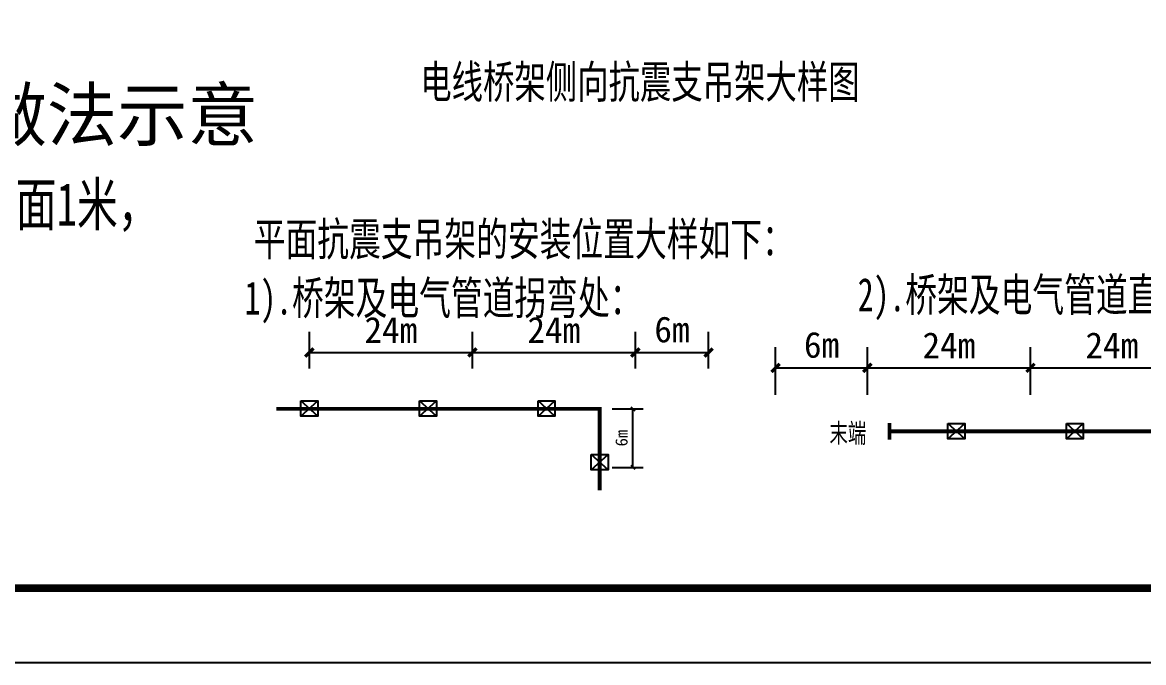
# Model space of a CAD drawing. Header units: millimetres. Extents: x -633009578 to 5705885, y -633235091 to 2571734.
# Drawn here: x 2445898 to 2460987, y 1986571 to 1995179 of the extents above; entities that cross this region are included whole.
import ezdxf
from ezdxf.enums import TextEntityAlignment as Align

# ---------------------------------------------------------------- set-up
doc = ezdxf.new("R2010")
doc.units = ezdxf.units.MM
doc.header["$LTSCALE"] = 1000
doc.header["$MEASUREMENT"] = 0
doc.layers.get('0').update_dxf_attribs({"color": 9})
for name, color, linetype in [('E-WIRE-系统', 3, 'Continuous'), ('E-电气说明文字', 3, 'Continuous'), ('JM-说明$0$DIM_SYMB', 3, 'Continuous'), ('电-标注文字', 6, 'Continuous'), ('设备-箱柜', 3, 'Continuous'), ('院图签、封面151013$0$PUB_TITLE', 153, 'Continuous'), ('院图签、封面151013$0$图签文字', 4, 'Continuous')]:
    doc.layers.add(name, color=color, linetype=linetype)
doc.styles.add('ECADI', font='simhei.ttf', dxfattribs={"width": 0.707, "bigfont": 'hztxt.shx'})
doc.styles.add('JM-说明$0$Standard', font='simhei.ttf', dxfattribs={"bigfont": 'gbcbig.shx'})
doc.styles.get("Standard").update_dxf_attribs({"font": 'simhei.ttf', "bigfont": 'hztxt.shx'})
doc.styles.add('TSSD_Dimension', font='simhei.ttf', dxfattribs={"width": 0.707, "bigfont": 'hztxt.shx'})
doc.styles.add('院图签、封面151013$0$-宋体', font='simhei.ttf', dxfattribs={"width": 0.8})
doc.dimstyles.new('_TCH_ARCH&&100', dxfattribs={"dimtxt": 315, "dimasz": 100, "dimexe": 250, "dimexo": 300, "dimgap": 117.5, "dimtad": 1, "dimdec": 0, "dimzin": 0, "dimdsep": 46, "dimtxsty": 'Standard', "dimblk": 'ARCHTICK', "dimcen": 0.09, "dimclrt": 7, "dimazin": 0, "dimtfac": 1, "dimtdec": 0, "dimtix": 1, "dimtmove": 2, "dimatfit": 3, "dimldrblk": 'ARCHTICK', "dimfxl": 1, "dimtolj": 1, "dimtzin": 0, "dimarcsym": 0})
doc.dimstyles.new('_TCH_ARCH&&50', dxfattribs={"dimtxt": 148.75, "dimasz": 50, "dimexe": 125, "dimexo": 150, "dimgap": 63.125, "dimtad": 1, "dimdec": 0, "dimzin": 0, "dimdsep": 46, "dimtxsty": 'Standard', "dimblk": 'ARCHTICK', "dimcen": 0.09, "dimclrt": 7, "dimazin": 2, "dimtfac": 1, "dimtdec": 0, "dimtix": 1, "dimtmove": 2, "dimatfit": 3, "dimfxl": 1, "dimtolj": 1, "dimtzin": 0, "dimarcsym": 0})

# ---------------------------------------------------------------- blocks, each defined once
blk = doc.blocks.new('_ArchTick')
at = {"color": 0, "linetype": 'ByBlock', "const_width": 0.4}
blk.add_lwpolyline([(-0.5, -0.5), (0.5, 0.5)], dxfattribs=at)
blk = doc.blocks.new('*D273')
at = {"layer": 'Defpoints', "color": 0, "transparency": 16777216}
for p in [(-11909, -5184), (-13893, -5679), (-11909, -5679)]:
    blk.add_point(p, dxfattribs=at)
at = {"layer": 'E-电气说明文字', "color": 0, "lineweight": -2, "transparency": 16777216}
for p, q in [((-13893, -5379), (-13893, -4934)), ((-11909, -5379), (-11909, -4934)), ((-13893, -5184), (-11909, -5184))]:
    blk.add_line(p, q, dxfattribs=at)
at = {"layer": 'E-电气说明文字', "color": 0, "linetype": 'ByBlock', "lineweight": -2, "transparency": 16777216, "xscale": 100, "yscale": 100, "zscale": 100, "rotation": 180}
blk.add_blockref('_ArchTick', (-13893, -5184), dxfattribs=at)
at = {"layer": 'E-电气说明文字', "color": 0, "linetype": 'ByBlock', "lineweight": -2, "transparency": 16777216, "xscale": 100, "yscale": 100, "zscale": 100}
blk.add_blockref('_ArchTick', (-11909, -5184), dxfattribs=at)
at = {"layer": 'E-电气说明文字', "color": 7, "transparency": 16777216, "insert": (-12901, -4909), "char_height": 315, "attachment_point": 5}
blk.add_mtext('\\A1;24m', dxfattribs=at)
blk = doc.blocks.new('*D274')
at = {"layer": 'Defpoints', "color": 0, "transparency": 16777216}
for p in [(-9926, -5184), (-11909, -5679), (-9926, -5679)]:
    blk.add_point(p, dxfattribs=at)
at = {"layer": 'E-电气说明文字', "color": 0, "lineweight": -2, "transparency": 16777216}
for p, q in [((-11909, -5379), (-11909, -4934)), ((-9926, -5379), (-9926, -4934)), ((-11909, -5184), (-9926, -5184))]:
    blk.add_line(p, q, dxfattribs=at)
at = {"layer": 'E-电气说明文字', "color": 0, "linetype": 'ByBlock', "lineweight": -2, "transparency": 16777216, "xscale": 100, "yscale": 100, "zscale": 100, "rotation": 180}
blk.add_blockref('_ArchTick', (-11909, -5184), dxfattribs=at)
at = {"layer": 'E-电气说明文字', "color": 0, "linetype": 'ByBlock', "lineweight": -2, "transparency": 16777216, "xscale": 100, "yscale": 100, "zscale": 100}
blk.add_blockref('_ArchTick', (-9926, -5184), dxfattribs=at)
at = {"layer": 'E-电气说明文字', "color": 7, "transparency": 16777216, "insert": (-10918, -4909), "char_height": 315, "attachment_point": 5}
blk.add_mtext('\\A1;24m', dxfattribs=at)
blk = doc.blocks.new('*D275')
at = {"layer": 'Defpoints', "color": 0, "transparency": 16777216}
for p in [(-9035, -5184), (-9926, -5679), (-9035, -5679)]:
    blk.add_point(p, dxfattribs=at)
at = {"layer": 'E-电气说明文字', "color": 0, "lineweight": -2, "transparency": 16777216}
for p, q in [((-9926, -5379), (-9926, -4934)), ((-9035, -5379), (-9035, -4934)), ((-9926, -5184), (-9035, -5184))]:
    blk.add_line(p, q, dxfattribs=at)
at = {"layer": 'E-电气说明文字', "color": 0, "linetype": 'ByBlock', "lineweight": -2, "transparency": 16777216, "xscale": 100, "yscale": 100, "zscale": 100, "rotation": 180}
blk.add_blockref('_ArchTick', (-9926, -5184), dxfattribs=at)
at = {"layer": 'E-电气说明文字', "color": 0, "linetype": 'ByBlock', "lineweight": -2, "transparency": 16777216, "xscale": 100, "yscale": 100, "zscale": 100}
blk.add_blockref('_ArchTick', (-9035, -5184), dxfattribs=at)
at = {"layer": 'E-电气说明文字', "color": 7, "transparency": 16777216, "insert": (-9480, -4906), "char_height": 315, "attachment_point": 5}
blk.add_mtext('\\A1;6m', dxfattribs=at)
blk = doc.blocks.new('*D276')
at = {"layer": 'Defpoints', "color": 0, "transparency": 16777216}
for p in [(-10360, -5870), (-9955, -5870), (-10360, -6581)]:
    blk.add_point(p, dxfattribs=at)
at = {"layer": 'E-电气说明文字', "color": 0, "lineweight": -2, "transparency": 16777216}
for p, q in [((-10210, -5870), (-9830, -5870)), ((-9955, -6581), (-9955, -5870)), ((-10210, -6581), (-9830, -6581))]:
    blk.add_line(p, q, dxfattribs=at)
at = {"layer": 'E-电气说明文字', "color": 0, "linetype": 'ByBlock', "lineweight": -2, "transparency": 16777216, "xscale": 50, "yscale": 50, "zscale": 50}
for p, rotation in [((-9955, -5870), 90), ((-9955, -6581), 270)]:
    blk.add_blockref('_ArchTick', p, dxfattribs=dict(at, rotation=rotation))
at = {"layer": 'E-电气说明文字', "color": 7, "transparency": 16777216, "insert": (-10094, -6225), "char_height": 148.8, "attachment_point": 5, "rotation": 90}
blk.add_mtext('\\A1;6m', dxfattribs=at)
blk = doc.blocks.new('*D277')
at = {"layer": 'Defpoints', "color": 0, "transparency": 16777216}
for p in [(-3135, -5371), (-5118, -5999), (-3135, -5999)]:
    blk.add_point(p, dxfattribs=at)
at = {"layer": 'E-电气说明文字', "color": 0, "lineweight": -2, "transparency": 16777216}
for p, q in [((-5118, -5699), (-5118, -5121)), ((-3135, -5699), (-3135, -5121)), ((-5118, -5371), (-3135, -5371))]:
    blk.add_line(p, q, dxfattribs=at)
at = {"layer": 'E-电气说明文字', "color": 0, "linetype": 'ByBlock', "lineweight": -2, "transparency": 16777216, "xscale": 100, "yscale": 100, "zscale": 100, "rotation": 180}
blk.add_blockref('_ArchTick', (-5118, -5371), dxfattribs=at)
at = {"layer": 'E-电气说明文字', "color": 0, "linetype": 'ByBlock', "lineweight": -2, "transparency": 16777216, "xscale": 100, "yscale": 100, "zscale": 100}
blk.add_blockref('_ArchTick', (-3135, -5371), dxfattribs=at)
at = {"layer": 'E-电气说明文字', "color": 7, "transparency": 16777216, "insert": (-4127, -5096), "char_height": 315, "attachment_point": 5}
blk.add_mtext('\\A1;24m', dxfattribs=at)
blk = doc.blocks.new('*D278')
at = {"layer": 'Defpoints', "color": 0, "transparency": 16777216}
for p in [(-5118, -5371), (-7102, -5999), (-5118, -5999)]:
    blk.add_point(p, dxfattribs=at)
at = {"layer": 'E-电气说明文字', "color": 0, "lineweight": -2, "transparency": 16777216}
for p, q in [((-7102, -5699), (-7102, -5121)), ((-5118, -5699), (-5118, -5121)), ((-7102, -5371), (-5118, -5371))]:
    blk.add_line(p, q, dxfattribs=at)
at = {"layer": 'E-电气说明文字', "color": 0, "linetype": 'ByBlock', "lineweight": -2, "transparency": 16777216, "xscale": 100, "yscale": 100, "zscale": 100, "rotation": 180}
blk.add_blockref('_ArchTick', (-7102, -5371), dxfattribs=at)
at = {"layer": 'E-电气说明文字', "color": 0, "linetype": 'ByBlock', "lineweight": -2, "transparency": 16777216, "xscale": 100, "yscale": 100, "zscale": 100}
blk.add_blockref('_ArchTick', (-5118, -5371), dxfattribs=at)
at = {"layer": 'E-电气说明文字', "color": 7, "transparency": 16777216, "insert": (-6110, -5096), "char_height": 315, "attachment_point": 5}
blk.add_mtext('\\A1;24m', dxfattribs=at)
blk = doc.blocks.new('*D279')
at = {"layer": 'Defpoints', "color": 0, "transparency": 16777216}
for p in [(-7102, -5371), (-8219, -5999), (-7102, -5999)]:
    blk.add_point(p, dxfattribs=at)
at = {"layer": 'E-电气说明文字', "color": 0, "lineweight": -2, "transparency": 16777216}
for p, q in [((-8219, -5699), (-8219, -5121)), ((-7102, -5699), (-7102, -5121)), ((-8219, -5371), (-7102, -5371))]:
    blk.add_line(p, q, dxfattribs=at)
at = {"layer": 'E-电气说明文字', "color": 0, "linetype": 'ByBlock', "lineweight": -2, "transparency": 16777216, "xscale": 100, "yscale": 100, "zscale": 100, "rotation": 180}
blk.add_blockref('_ArchTick', (-8219, -5371), dxfattribs=at)
at = {"layer": 'E-电气说明文字', "color": 0, "linetype": 'ByBlock', "lineweight": -2, "transparency": 16777216, "xscale": 100, "yscale": 100, "zscale": 100}
blk.add_blockref('_ArchTick', (-7102, -5371), dxfattribs=at)
at = {"layer": 'E-电气说明文字', "color": 7, "transparency": 16777216, "insert": (-7660, -5093), "char_height": 315, "attachment_point": 5}
blk.add_mtext('\\A1;6m', dxfattribs=at)
blk = doc.blocks.new('JM-说明$0$预埋管')
at = {"layer": 'JM-说明$0$DIM_SYMB', "color": 7, "style": 'JM-说明$0$Standard'}
blk.add_text('电气保护管进户混凝土墙内止水做法示意', height=120.567, dxfattribs=at).set_placement((-1010.8, -287.6))
at = {"layer": '电-标注文字', "style": 'ECADI', "width": 0.7}
blk.add_text('预埋管数量参照本图尺寸作相应调整，管两端室外伸出墙面1米，', height=100, dxfattribs=at).set_placement((-1003.6, -436.6), align=Align.MIDDLE_LEFT)
blk = doc.blocks.new('建筑图框_A0')
at = {"layer": '院图签、封面151013$0$PUB_TITLE'}
blk.add_lwpolyline([(0, 0), (118900, 0), (118900, 84100), (0, 84100)], close=True, dxfattribs=at)
at = {"layer": '院图签、封面151013$0$PUB_TITLE', "const_width": 100}
blk.add_lwpolyline([(2500, 1000), (117900, 1000), (117900, 83100), (2500, 83100)], close=True, dxfattribs=at)
at = {"layer": '院图签、封面151013$0$图签文字', "color": 6, "style": '院图签、封面151013$0$-宋体'}
for tag, height, width, p in [('工程主持人', 400, 0.8, (114688, 36700)), ('审定', 400, 0.8, (114688, 35900)), ('审核', 400, 0.8, (114688, 35100)), ('专业负责人', 400, 0.8, (114688, 34300)), ('校对', 400, 0.8, (114688, 33500)), ('设计', 400, 0.8, (114688, 32700)), ('方案设计人', 400, 0.8, (114688, 31900)), ('工程编号', 300, 0.7, (115738, 8700)), ('版次', 300, 0.7, (113538, 3006)), ('日期', 300, 0.7, (116838, 3000)), ('图号', 200, 0.7, (117338, 2400)), ('比例', 300, 0.7, (113538, 2200)), ('图号_X施', 300, 0.7, (116338, 2200)), ('图号_总数', 200, 0.7, (117338, 2000))]:
    blk.add_attdef(tag, text='', height=height, dxfattribs=dict(at, width=width)).set_placement(p, align=Align.MIDDLE_CENTER)
at = {"layer": '院图签、封面151013$0$图签文字', "color": 6, "style": '院图签、封面151013$0$-宋体', "width": 0.7}
for tag, p in [('建设单位_001', (115736, 7446)), ('工程名称_001', (115734, 6045)), ('图名_001', (114543, 4060))]:
    blk.add_attdef(tag, p, '', height=300, dxfattribs=at)
blk = doc.blocks.new('G$CF4FACE3C')
at = {"layer": 'E-WIRE-系统'}
for p, q in [((-13995.5, -5959.7), (-13789.9, -5773.4)), ((-13789.9, -5959.7), (-13995.5, -5773.4)), ((-12553.1, -5959.7), (-12347.5, -5773.4)), ((-12347.5, -5959.7), (-12553.1, -5773.4)), ((-11110.7, -5959.7), (-10905.1, -5773.4)), ((-10905.1, -5959.7), (-11110.7, -5773.4)), ((-6122.5, -6235), (-5916.9, -6048.7)), ((-5916.9, -6235), (-6122.5, -6048.7)), ((-4680.1, -6235), (-4474.6, -6048.7)), ((-4474.6, -6235), (-4680.1, -6048.7)), ((-10462.5, -6609.1), (-10257, -6422.8)), ((-10257, -6609.1), (-10462.5, -6422.8))]:
    blk.add_line(p, q, dxfattribs=at)
at = {"layer": 'E-WIRE-系统', "const_width": 46}
for points in [[(-14294.7, -5870.1), (-10359.7, -5870.1), (-10359.7, -6860.3)], [(-6832.4, -6039.7), (-6832.4, -6244.1)], [(-6832.4, -6141.9), (-2541.7, -6141.9)]]:
    blk.add_lwpolyline(points, dxfattribs=at)
at = {"layer": 'E-WIRE-系统'}
for points in [[(-13995.5, -5773.4), (-13789.9, -5773.4), (-13789.9, -5959.7), (-13995.5, -5959.7)], [(-12553.1, -5773.4), (-12347.5, -5773.4), (-12347.5, -5959.7), (-12553.1, -5959.7)], [(-11110.7, -5773.4), (-10905.1, -5773.4), (-10905.1, -5959.7), (-11110.7, -5959.7)], [(-6122.5, -6048.7), (-5916.9, -6048.7), (-5916.9, -6235), (-6122.5, -6235)], [(-4680.1, -6048.7), (-4474.6, -6048.7), (-4474.6, -6235), (-4680.1, -6235)], [(-10462.5, -6422.8), (-10257, -6422.8), (-10257, -6609.1), (-10462.5, -6609.1)]]:
    blk.add_lwpolyline(points, close=True, dxfattribs=at)
at = {"layer": 'E-电气说明文字', "color": 3, "style": 'TSSD_Dimension', "width": 0.7}
blk.add_text('电线桥架侧向抗震支吊架大样图', height=400, dxfattribs=at).set_placement((-12543.8, -2092.9))
at = {"layer": 'E-电气说明文字', "style": 'TSSD_Dimension', "width": 0.7}
for s, p in [('平面抗震支吊架的安装位置大样如下：', (-14570, -4007.1)), ('2).桥架及电气管道直线段：', (-7220, -4683.3)), ('1).桥架及电气管道拐弯处：', (-14682.3, -4722.4))]:
    blk.add_text(s, height=404.975, dxfattribs=at).set_placement(p)
at = {"layer": 'E-电气说明文字', "color": 7, "style": 'TSSD_Dimension', "width": 0.7}
blk.add_text('末端', height=235.62, dxfattribs=at).set_placement((-7564.6, -6280.9))
at = {"layer": 'E-电气说明文字'}
for p1, p2, distance, text, dimstyle, picture, middle in [((-13892.7, -5678.7), (-11909.4, -5678.7), 494.3, '24m', '_TCH_ARCH&&100', '*D273', (-12901, -4908.8)), ((-11909.4, -5678.7), (-9926.1, -5678.7), 494.3, '24m', '_TCH_ARCH&&100', '*D274', (-10917.7, -4908.8)), ((-9926.1, -5678.7), (-9034.9, -5678.7), 494.3, '6m', '_TCH_ARCH&&100', '*D275', (-9480.5, -4906.1)), ((-8219, -5999.1), (-7101.5, -5999.1), 627.9, '6m', '_TCH_ARCH&&100', '*D279', (-7660.3, -5092.9)), ((-7101.5, -5999.1), (-5118.2, -5999.1), 627.9, '24m', '_TCH_ARCH&&100', '*D278', (-6109.9, -5095.6)), ((-5118.2, -5999.1), (-3134.9, -5999.1), 627.9, '24m', '_TCH_ARCH&&100', '*D277', (-4126.6, -5095.6)), ((-10359.7, -6580.6), (-10359.7, -5870.1), -404.9, '6m', '_TCH_ARCH&&50', '*D276', (-10093.9, -6225.3))]:
    dim = blk.add_aligned_dim(p1=p1, p2=p2, distance=distance, text=text, dimstyle=dimstyle, dxfattribs=at)
    dim.commit()
    dim.dimension.update_dxf_attribs({"geometry": picture, "text_midpoint": middle})

msp = doc.modelspace()

# ---------------------------------------------------------------- block references
at = {"xscale": 1.10592, "yscale": 1.10592, "zscale": 1.10592}
msp.add_blockref('G$CF4FACE3C', (2465124.5, 1996473.9, -46.1), dxfattribs=at)
at = {"layer": '电-标注文字', "color": 6, "xscale": 5.76, "yscale": 5.76, "zscale": 5.76}
msp.add_blockref('JM-说明$0$预埋管', (2437839.6, 1995248.7), dxfattribs=at)
at = {"layer": '设备-箱柜'}
msp.add_blockref('建筑图框_A0', (2425455.3, 1986571.4), dxfattribs=at)

doc.saveas('drawing.dxf')
